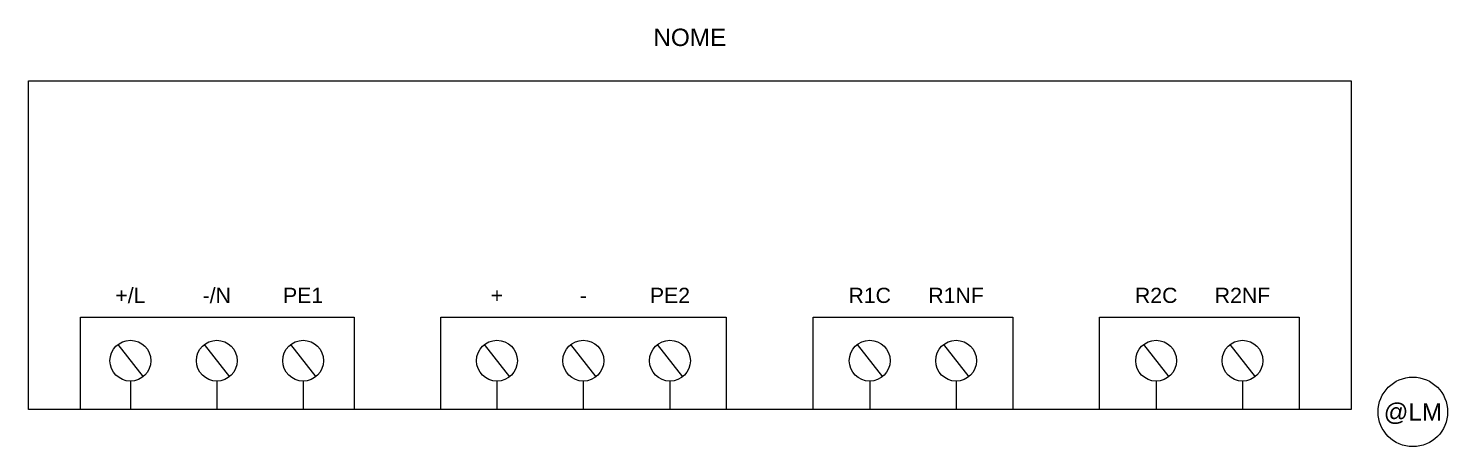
# Model space of a CAD drawing. Header units: millimetres. Extents: x 0 to 163, y -4 to 44.
import ezdxf
from ezdxf.enums import TextEntityAlignment as Align

# ---------------------------------------------------------------- set-up
doc = ezdxf.new("R2010")
doc.units = ezdxf.units.MM
doc.header["$LTSCALE"] = 10
doc.styles.get("Standard").update_dxf_attribs({"font": 'arial.ttf'})

msp = doc.modelspace()

# ---------------------------------------------------------------- linework, layer by layer
for p, q in [((10.28, 7.46), (13.2, 3.77)), ((20.22, 7.46), (23.13, 3.77)), ((30.15, 7.46), (33.07, 3.77)), ((52.45, 7.46), (55.37, 3.77)), ((62.39, 7.46), (65.3, 3.77)), ((72.36, 7.46), (75.27, 3.77)), ((95.34, 7.46), (98.26, 3.77)), ((105.28, 7.46), (108.19, 3.77)), ((128.29, 7.46), (131.21, 3.77)), ((138.23, 7.46), (141.15, 3.77)), ((11.74, 3.26), (11.74, 0)), ((21.68, 3.26), (21.68, 0)), ((31.61, 3.26), (31.61, 0)), ((53.91, 3.26), (53.91, 0)), ((63.85, 3.26), (63.85, 0)), ((73.82, 3.26), (73.82, 0)), ((96.8, 3.26), (96.8, 0)), ((106.74, 3.26), (106.74, 0)), ((129.76, 3.26), (129.76, 0)), ((139.69, 3.26), (139.69, 0))]:
    msp.add_line(p, q)
for points in [[(0, 37.82), (152.2, 37.82), (152.2, 0), (0, 0)], [(6, 10.63), (37.47, 10.63), (37.47, 0), (6, 0)], [(47.47, 10.63), (80.29, 10.63), (80.29, 0), (47.47, 0)], [(90.29, 10.63), (113.25, 10.63), (113.25, 0), (90.29, 0)], [(123.25, 10.63), (146.2, 10.63), (146.2, 0), (123.25, 0)]]:
    msp.add_lwpolyline(points, close=True)
for centre, radius in [((11.74, 5.61), 2.35), ((21.68, 5.61), 2.35), ((31.61, 5.61), 2.35), ((53.91, 5.61), 2.35), ((63.85, 5.61), 2.35), ((73.82, 5.61), 2.35), ((96.8, 5.61), 2.35), ((106.74, 5.61), 2.35), ((129.75, 5.61), 2.35), ((139.69, 5.61), 2.35), ((159.29, -0.28), 4)]:
    msp.add_circle(centre, radius)

# ---------------------------------------------------------------- texts
at = {"color": 255, "flags": 4}
for tag, text, height, p in [('NOME', 'NOME', 2, (76.1, 42.82)), ('+/L', '+/L', 1.75, (11.74, 13.13)), ('-/N', '-/N', 1.75, (21.68, 13.13)), ('PE1', 'PE1', 1.75, (31.61, 13.13)), ('+', '+', 1.75, (53.91, 13.13)), ('PE2', 'PE2', 1.75, (73.82, 13.13)), ('R1C', 'R1C', 1.75, (96.8, 13.13)), ('R1NF', 'R1NF', 1.75, (106.74, 13.13)), ('R2C', 'R2C', 1.75, (129.76, 13.13)), ('R2NF', 'R2NF', 1.75, (139.69, 13.13)), ('-', '-', 1.75, (63.85, 13.13)), ('@LM', '@LM', 2, (159.3, -0.28))]:
    msp.add_attdef(tag, text=text, height=height, dxfattribs=at).set_placement(p, align=Align.MIDDLE_CENTER)

doc.saveas('drawing.dxf')
